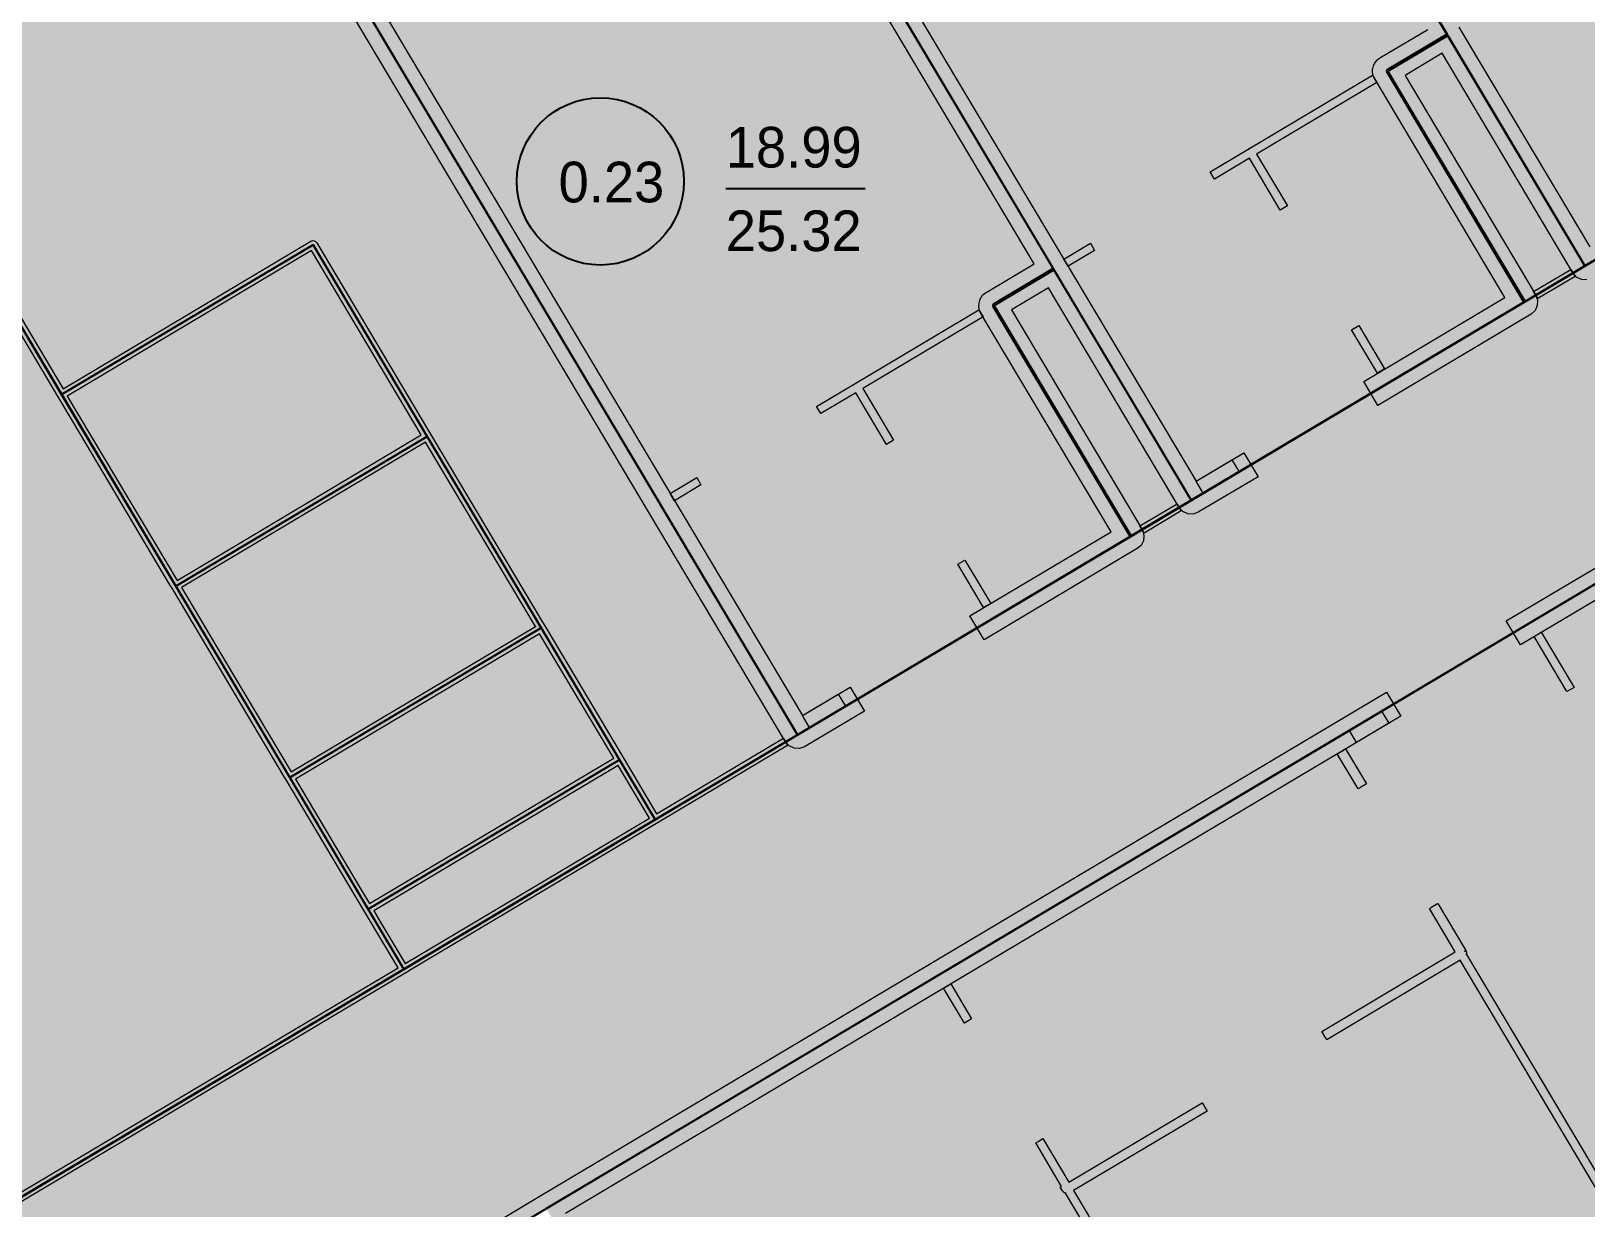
# Model space of a CAD drawing. Header units: millimetres. Extents: x 0 to 312583, y -208103 to 25097.
# Drawn here: x 16730 to 27890, y -133473 to -125027 of the extents above; entities that cross this region are included whole.
import ezdxf

# ---------------------------------------------------------------- set-up
doc = ezdxf.new("R2010")
doc.units = ezdxf.units.MM
doc.linetypes.add('Solid', pattern=[0])
for name, color, linetype, lineweight in [('Inner Walls', 5, 'Solid', 0), ('One-Bedroom Apartment', 1, 'Solid', 35), ('Room Objects', 47, 'Solid', 15), ('Room Walls', 47, 'Solid', 35), ('Service Area', 252, 'Solid', 25), ('Studio Apartment', 250, 'Solid', 25), ('Three-Bedroom Apartment', 151, 'Solid', 25), ('Two-Bedroom Apartment', 252, 'Solid', 25)]:
    doc.layers.add(name, color=color, linetype=linetype, lineweight=lineweight)
doc.styles.add('Dialog.plain', font='Dialog.plain')

msp = doc.modelspace()

# ---------------------------------------------------------------- hatches: boundary and pattern name
at = {"layer": 'One-Bedroom Apartment', "linetype": 'Solid', "lineweight": 25}
msp.add_hatch(color=250, dxfattribs=at).paths.add_polyline_path([(23944, -120096), (26770, -118413), (29595, -116731), (29595, -116731), (34046, -124206), (31220, -125889), (30708, -125030), (27883, -126712), (26804, -124901), (27234, -124645), (27236, -124644), (27237, -124643), (27238, -124641), (27239, -124639), (27239, -124637), (27239, -124635), (27238, -124633), (27237, -124632), (26351, -123143), (26350, -123141), (26349, -123140), (26347, -123139), (26345, -123138), (26343, -123138), (26341, -123138), (26339, -123139), (26338, -123139), (25908, -123395), (25908, -123395)], flags=0)
at = {"layer": 'Room Objects', "linetype": 'Solid', "lineweight": 0}
for points in [[(25143, -128343), (25092, -128257), (25092, -128257), (25092, -128257), (25349, -128104), (25401, -128190), (25401, -128190)], [(22317, -130026), (22266, -129940), (22266, -129940), (22266, -129940), (22523, -129786), (22575, -129872), (22575, -129872)], [(26243, -130132), (26192, -130046), (26192, -130046), (26424, -129908), (26475, -129994), (26475, -129994)]]:
    msp.add_hatch(color=5, dxfattribs=at).paths.add_polyline_path(points, flags=0)
at = {"layer": 'Service Area', "linetype": 'Solid', "lineweight": 25}
for points in [[(15466, -125143), (18292, -123461), (22231, -130077), (22231, -130077), (19405, -131760), (21209, -130685), (20954, -130256), (20391, -129310), (19572, -127936), (18754, -126561), (16949, -127635)], [(30708, -125030), (31731, -126748), (11951, -138525), (10928, -136807)], [(27453, -126968), (26468, -125314), (26898, -125058), (27883, -126712)], [(12640, -126826), (15466, -125143), (19405, -131760), (16579, -133442)], [(16949, -127635), (18754, -126561), (19572, -127936), (17768, -129010)], [(23642, -126996), (24072, -126740), (25057, -128394), (25057, -128394), (24627, -128650)], [(17768, -129010), (19572, -127936), (20391, -129310), (18586, -130385)], [(18586, -130385), (20391, -129310), (20954, -130256), (19149, -131330)], [(19149, -131330), (20954, -130256), (21209, -130685), (19405, -131760)]]:
    msp.add_hatch(color=254, dxfattribs=at).paths.add_polyline_path(points, flags=0)
at = {"layer": 'Studio Apartment', "linetype": 'Solid', "lineweight": 25}
for points in [[(21118, -121778), (21118, -121778), (23944, -120096), (26893, -125049), (26463, -125305), (26462, -125306), (26460, -125308), (26459, -125309), (26459, -125311), (26458, -125313), (26458, -125315), (26459, -125317), (26460, -125319), (27445, -126973), (25057, -128394)], [(18292, -123461), (18292, -123461), (21118, -121778), (24067, -126732), (24067, -126732), (23637, -126988), (23636, -126989), (23634, -126990), (23633, -126992), (23633, -126994), (23632, -126996), (23633, -126998), (23633, -127000), (23634, -127001), (24619, -128655), (24619, -128655), (22231, -130077)]]:
    msp.add_hatch(color=252, dxfattribs=at).paths.add_polyline_path(points, flags=0)
at = {"layer": 'Two-Bedroom Apartment', "linetype": 'Solid', "lineweight": 25}
msp.add_hatch(color=151, dxfattribs=at).paths.add_polyline_path([(20428, -133478), (23254, -131795), (26080, -130113), (28906, -128430), (29984, -130241), (29554, -130497), (29553, -130498), (29552, -130500), (29551, -130501), (29550, -130503), (29550, -130505), (29550, -130507), (29550, -130509), (29551, -130511), (30437, -131999), (30438, -132001), (30440, -132002), (30442, -132003), (30443, -132004), (30445, -132004), (30447, -132004), (30449, -132004), (30451, -132003), (30881, -131747), (32845, -135047), (30019, -136729), (27193, -138412), (24367, -140094)], flags=0)

# ---------------------------------------------------------------- linework, layer by layer
at = {"layer": 'Inner Walls', "color": 47, "linetype": 'Solid', "lineweight": 15}
for p, q in [((21331, -121942), (24153, -126681)), ((23930, -126697), (21160, -122044)), ((18506, -123625), (22266, -129940)), ((22145, -130128), (18334, -123727)), ((26412, -125219), (26756, -125015)), ((26979, -124998), (27918, -126575)), ((26858, -125186), (26592, -125345)), ((27797, -126763), (26858, -125186)), ((26358, -125318), (26359, -125298)), ((26359, -125320), (26358, -125318)), ((26359, -125298), (26360, -125296)), ((26361, -125339), (26359, -125320)), ((26360, -125296), (26365, -125277)), ((26365, -125275), (26374, -125258)), ((26365, -125277), (26365, -125275)), ((26374, -125258), (26375, -125256)), ((26375, -125256), (26386, -125240)), ((26386, -125240), (26388, -125239)), ((26388, -125239), (26402, -125226)), ((26402, -125226), (26404, -125225)), ((26404, -125225), (26412, -125219)), ((26362, -125341), (26361, -125339)), ((26368, -125360), (26362, -125341)), ((26369, -125361), (26368, -125360)), ((26374, -125370), (26369, -125361)), ((27307, -126938), (26374, -125370)), ((26592, -125345), (27530, -126922)), ((23586, -126902), (23930, -126697)), ((24153, -126681), (25092, -128257)), ((27823, -126792), (27797, -126763)), ((24032, -126869), (23766, -127028)), ((24971, -128446), (24032, -126869)), ((27858, -126809), (27823, -126792)), ((27897, -126811), (27858, -126809)), ((23533, -127000), (23534, -126981)), ((23533, -127002), (23533, -127000)), ((23534, -126979), (23539, -126960)), ((23534, -126981), (23534, -126979)), ((23539, -126958), (23548, -126940)), ((23539, -126960), (23539, -126958)), ((23548, -126940), (23549, -126939)), ((23549, -126939), (23560, -126923)), ((23560, -126923), (23562, -126921)), ((23562, -126921), (23576, -126908)), ((23576, -126908), (23578, -126907)), ((23578, -126907), (23586, -126902)), ((26295, -127541), (27307, -126938)), ((27541, -126997), (27525, -127033)), ((27530, -126922), (27543, -126958)), ((27543, -126958), (27541, -126997)), ((23535, -127022), (23533, -127002)), ((23536, -127024), (23535, -127022)), ((23542, -127042), (23536, -127024)), ((23543, -127044), (23542, -127042)), ((23548, -127053), (23543, -127044)), ((24482, -128621), (23548, -127053)), ((23766, -127028), (24705, -128604)), ((27496, -127059), (26397, -127713)), ((27525, -127033), (27496, -127059)), ((26397, -127713), (26295, -127541)), ((25092, -128257), (25435, -128053)), ((25435, -128053), (25538, -128225)), ((25538, -128225), (25108, -128480)), ((24997, -128475), (24971, -128446)), ((27318, -129260), (28855, -128345)), ((25032, -128491), (24997, -128475)), ((25071, -128493), (25032, -128491)), ((25108, -128480), (25071, -128493)), ((23469, -129224), (24482, -128621)), ((24705, -128604), (24710, -128615)), ((24710, -128615), (24718, -128650)), ((24718, -128650), (24714, -128686)), ((28871, -128568), (27420, -129432)), ((24670, -128741), (23571, -129396)), ((24697, -128718), (24670, -128741)), ((24714, -128686), (24697, -128718)), ((23571, -129396), (23469, -129224)), ((27420, -129432), (27318, -129260)), ((20377, -133392), (26458, -129771)), ((22266, -129940), (22609, -129735)), ((22609, -129735), (22712, -129907)), ((26458, -129771), (26561, -129943)), ((22712, -129907), (22282, -130163)), ((26561, -129943), (26131, -130199)), ((22171, -130157), (22145, -130128)), ((22206, -130174), (22171, -130157)), ((22245, -130176), (22206, -130174)), ((22282, -130163), (22245, -130176)), ((26131, -130199), (23305, -131881)), ((23305, -131881), (20565, -133513)), ((18840, -134307), (20377, -133392))]:
    msp.add_line(p, q, dxfattribs=at)
msp.add_point((24153, -126681), dxfattribs=at)
at = {"layer": 'One-Bedroom Apartment', "color": 250, "linetype": 'Solid', "lineweight": 25}
for p, q in [((27883, -126712), (26804, -124901)), ((30708, -125030), (27883, -126712))]:
    msp.add_line(p, q, dxfattribs=at)
at = {"layer": 'Room Objects', "color": 0, "linetype": 'Solid', "lineweight": 0}
for p, q in [((25092, -128257), (25349, -128104)), ((25349, -128104), (25401, -128190)), ((25401, -128190), (25143, -128343)), ((25143, -128343), (25092, -128257)), ((22266, -129940), (22523, -129786)), ((22523, -129786), (22575, -129872)), ((22575, -129872), (22317, -130026)), ((22317, -130026), (22266, -129940)), ((26192, -130046), (26424, -129908)), ((26475, -129994), (26243, -130132)), ((26424, -129908), (26475, -129994)), ((26243, -130132), (26192, -130046))]:
    msp.add_line(p, q, dxfattribs=at)
for p in [(25401, -128190), (25092, -128257), (25092, -128257), (22575, -129872), (22266, -129940), (22266, -129940), (26475, -129994), (26192, -130046)]:
    msp.add_point(p, dxfattribs=at)
at = {"layer": 'Room Walls', "color": 47, "linetype": 'Solid', "lineweight": 9}
for p, q in [((16924, -127651), (15568, -125374)), ((15619, -125343), (16960, -127594)), ((25470, -125873), (26358, -125344)), ((26389, -125396), (25526, -125910)), ((26358, -125344), (26389, -125396)), ((25193, -126038), (25470, -125873)), ((25475, -125940), (25223, -126090)), ((25696, -126312), (25475, -125940)), ((25526, -125910), (25747, -126281)), ((25223, -126090), (25193, -126038)), ((25747, -126281), (25696, -126312)), ((16960, -127594), (18738, -126535)), ((18738, -126535), (18749, -126531)), ((18749, -126531), (18761, -126532)), ((18761, -126532), (18772, -126537)), ((18772, -126537), (18780, -126546)), ((18780, -126546), (19583, -127895)), ((24143, -126664), (24334, -126550)), ((24334, -126550), (24364, -126601)), ((18743, -126602), (16990, -127646)), ((19531, -127925), (18743, -126602)), ((24173, -126715), (24143, -126664)), ((24364, -126601), (24173, -126715)), ((27515, -126896), (27781, -126737)), ((27781, -126737), (27812, -126789)), ((27812, -126789), (27546, -126947)), ((27546, -126947), (27515, -126896)), ((22644, -127556), (23533, -127027)), ((23563, -127078), (22700, -127592)), ((23533, -127027), (23563, -127078)), ((26207, -127171), (26259, -127140)), ((26393, -127483), (26207, -127171)), ((26259, -127140), (26444, -127452)), ((22367, -127721), (22644, -127556)), ((26444, -127452), (26393, -127483)), ((17035, -127837), (16924, -127651)), ((16990, -127646), (17778, -128969)), ((22649, -127623), (22398, -127772)), ((22870, -127994), (22649, -127623)), ((22700, -127592), (22921, -127964)), ((22398, -127772), (22367, -127721)), ((17727, -129000), (17035, -127837)), ((17778, -128969), (19531, -127925)), ((19562, -127977), (17809, -129020)), ((19672, -128162), (19562, -127977)), ((19583, -127895), (19598, -127920)), ((19598, -127920), (20401, -129269)), ((22921, -127964), (22870, -127994)), ((20350, -129300), (19672, -128162)), ((21317, -128346), (21508, -128232)), ((21538, -128284), (21347, -128398)), ((21508, -128232), (21538, -128284)), ((21347, -128398), (21317, -128346)), ((24689, -128578), (24956, -128420)), ((24956, -128420), (24971, -128446)), ((24971, -128446), (24986, -128471)), ((24986, -128471), (24720, -128630)), ((24720, -128630), (24689, -128578)), ((23381, -128854), (23433, -128823)), ((23567, -129165), (23381, -128854)), ((23433, -128823), (23618, -129134)), ((17742, -129025), (17727, -129000)), ((18104, -129633), (17742, -129025)), ((17809, -129020), (18183, -129649)), ((23618, -129134), (23567, -129165)), ((18597, -130344), (20350, -129300)), ((20401, -129269), (20417, -129295)), ((20417, -129295), (20979, -130240)), ((27518, -129373), (27570, -129342)), ((27570, -129342), (27805, -129737)), ((20380, -129352), (18628, -130395)), ((20912, -130245), (20380, -129352)), ((27753, -129767), (27518, -129373)), ((18545, -130374), (18104, -129633)), ((18183, -129649), (18597, -130344)), ((27805, -129737), (27753, -129767)), ((21220, -130644), (22130, -130102)), ((22130, -130102), (22160, -130154)), ((22160, -130154), (19446, -131770)), ((26105, -130214), (26114, -130209)), ((26255, -130466), (26105, -130214)), ((26114, -130209), (26127, -130201)), ((26127, -130201), (26140, -130194)), ((26140, -130194), (26165, -130177)), ((26165, -130177), (26165, -130178)), ((26165, -130178), (26315, -130430)), ((19160, -131289), (20912, -130245)), ((20943, -130297), (19190, -131340)), ((21168, -130675), (20943, -130297)), ((20979, -130240), (21220, -130644)), ((18561, -130400), (18545, -130374)), ((19123, -131345), (18561, -130400)), ((18628, -130395), (19100, -131190)), ((26264, -130460), (26255, -130466)), ((26279, -130451), (26264, -130460)), ((26307, -130435), (26279, -130451)), ((26315, -130430), (26307, -130435)), ((19415, -131718), (21168, -130675)), ((19100, -131190), (19160, -131289)), ((19364, -131749), (19123, -131345)), ((19190, -131340), (19241, -131426)), ((26767, -131325), (26775, -131320)), ((26952, -131636), (26767, -131325)), ((26775, -131320), (26789, -131311)), ((26789, -131311), (26818, -131294)), ((26818, -131294), (26827, -131289)), ((26827, -131289), (27028, -131626)), ((19241, -131426), (19415, -131718)), ((25995, -132206), (26952, -131636)), ((27028, -131626), (27019, -131631)), ((27019, -131631), (27020, -131633)), ((27020, -131633), (27029, -131629)), ((27029, -131629), (27030, -131631)), ((27030, -131631), (27032, -131636)), ((27032, -131636), (27032, -131638)), ((27032, -131638), (27033, -131644)), ((27033, -131652), (27032, -131654)), ((27032, -131654), (27576, -132567)), ((27033, -131644), (27033, -131646)), ((27033, -131646), (27033, -131652)), ((16589, -133401), (19364, -131749)), ((19420, -131785), (18681, -132226)), ((19429, -131780), (19420, -131785)), ((19446, -131770), (19429, -131780)), ((26988, -131696), (26030, -132266)), ((28008, -133411), (26988, -131696)), ((23279, -131897), (23331, -131866)), ((23429, -132148), (23279, -131897)), ((23331, -131866), (23480, -132117)), ((23480, -132117), (23429, -132148)), ((18681, -132226), (16594, -133468)), ((26000, -132215), (25995, -132206)), ((26017, -132244), (26000, -132215)), ((26025, -132258), (26017, -132244)), ((26030, -132266), (26025, -132258)), ((27576, -132567), (28060, -133380)), ((24178, -133288), (25135, -132718)), ((25171, -132778), (24213, -133348)), ((25135, -132718), (25140, -132727)), ((25140, -132727), (25157, -132754)), ((25157, -132754), (25166, -132769)), ((25166, -132769), (25171, -132778)), ((23941, -133007), (23958, -132997)), ((24126, -133319), (23941, -133007)), ((23958, -132997), (23992, -132976)), ((23992, -132976), (24178, -133288)), ((24117, -133324), (24126, -133319)), ((24133, -133350), (24117, -133324)), ((24134, -133352), (24133, -133350)), ((24136, -133354), (24134, -133352)), ((24140, -133358), (24136, -133354)), ((24141, -133359), (24140, -133358)), ((24146, -133363), (24141, -133359)), ((24213, -133348), (27091, -138181)), ((24147, -133364), (24146, -133363)), ((24153, -133366), (24147, -133364)), ((24155, -133367), (24153, -133366)), ((27040, -138212), (24155, -133367))]:
    msp.add_line(p, q, dxfattribs=at)
for p in [(25470, -125873), (20350, -129300), (20943, -130297), (26818, -131294), (27032, -131654), (19415, -131718), (24155, -133367)]:
    msp.add_point(p, dxfattribs=at)
at = {"layer": 'Service Area', "color": 254, "linetype": 'Solid', "lineweight": 25}
for p, q in [((18292, -123461), (22231, -130077)), ((10928, -136807), (30708, -125030)), ((26468, -125314), (26898, -125058)), ((26898, -125058), (27883, -126712)), ((15466, -125143), (19405, -131760)), ((16949, -127635), (15466, -125143)), ((27453, -126968), (26468, -125314)), ((18754, -126561), (16949, -127635)), ((16949, -127635), (18754, -126561)), ((19572, -127936), (18754, -126561)), ((18754, -126561), (19572, -127936)), ((31731, -126748), (11951, -138525)), ((23642, -126996), (24072, -126740)), ((24072, -126740), (25057, -128394)), ((27883, -126712), (27453, -126968)), ((24627, -128650), (23642, -126996)), ((17768, -129010), (16949, -127635)), ((17768, -129010), (19572, -127936)), ((19572, -127936), (17768, -129010)), ((20391, -129310), (19572, -127936)), ((19572, -127936), (20391, -129310)), ((25057, -128394), (24627, -128650)), ((18586, -130385), (17768, -129010)), ((18586, -130385), (20391, -129310)), ((20391, -129310), (18586, -130385)), ((20954, -130256), (20391, -129310)), ((20391, -129310), (20954, -130256)), ((22231, -130077), (19405, -131760)), ((19149, -131330), (20954, -130256)), ((20954, -130256), (19149, -131330)), ((21209, -130685), (20954, -130256)), ((20954, -130256), (21209, -130685)), ((19149, -131330), (18586, -130385)), ((19405, -131760), (21209, -130685)), ((21209, -130685), (19405, -131760)), ((19405, -131760), (19149, -131330)), ((19405, -131760), (16579, -133442))]:
    msp.add_line(p, q, dxfattribs=at)
for p in [(25057, -128394), (22231, -130077)]:
    msp.add_point(p, dxfattribs=at)
at = {"layer": 'Studio Apartment', "color": 252, "linetype": 'Solid', "lineweight": 25}
for p, q in [((23944, -120096), (26893, -125049)), ((21118, -121778), (24067, -126732)), ((25057, -128394), (21118, -121778)), ((22231, -130077), (18292, -123461)), ((26893, -125049), (26463, -125305)), ((26459, -125311), (26458, -125313)), ((26458, -125313), (26458, -125315)), ((26458, -125315), (26459, -125317)), ((26460, -125308), (26459, -125309)), ((26459, -125309), (26459, -125311)), ((26459, -125317), (26460, -125319)), ((26462, -125306), (26460, -125308)), ((26460, -125319), (27445, -126973)), ((26463, -125305), (26462, -125306)), ((24067, -126732), (23637, -126988)), ((23633, -126994), (23632, -126996)), ((23632, -126996), (23633, -126998)), ((23634, -126990), (23633, -126992)), ((23633, -126992), (23633, -126994)), ((23633, -126998), (23633, -127000)), ((23633, -127000), (23634, -127001)), ((23636, -126989), (23634, -126990)), ((23637, -126988), (23636, -126989)), ((27445, -126973), (25057, -128394)), ((23634, -127001), (24619, -128655)), ((24619, -128655), (22231, -130077))]:
    msp.add_line(p, q, dxfattribs=at)
for p in [(24067, -126732), (24619, -128655)]:
    msp.add_point(p, dxfattribs=at)
at = {"layer": 'Three-Bedroom Apartment', "color": 7, "linetype": 'Solid', "lineweight": 25}
msp.add_line((21716, -126156), (22716, -126156), dxfattribs=at)
msp.add_circle((20816, -126106), 600, dxfattribs=at)
at = {"layer": 'Two-Bedroom Apartment', "color": 151, "linetype": 'Solid', "lineweight": 25}
for p, q in [((26080, -130113), (28906, -128430)), ((23254, -131795), (26080, -130113)), ((20428, -133478), (23254, -131795))]:
    msp.add_line(p, q, dxfattribs=at)

# ---------------------------------------------------------------- texts
at = {"layer": 'Three-Bedroom Apartment', "color": 7, "linetype": 'Solid', "lineweight": 25, "style": 'Dialog.plain'}
for s, p in [('18.99', (21716, -126006)), ('0.23', (20516, -126256)), ('25.32', (21716, -126606))]:
    msp.add_text(s, height=291.6, dxfattribs=at).set_placement(p)

doc.saveas('drawing.dxf')
